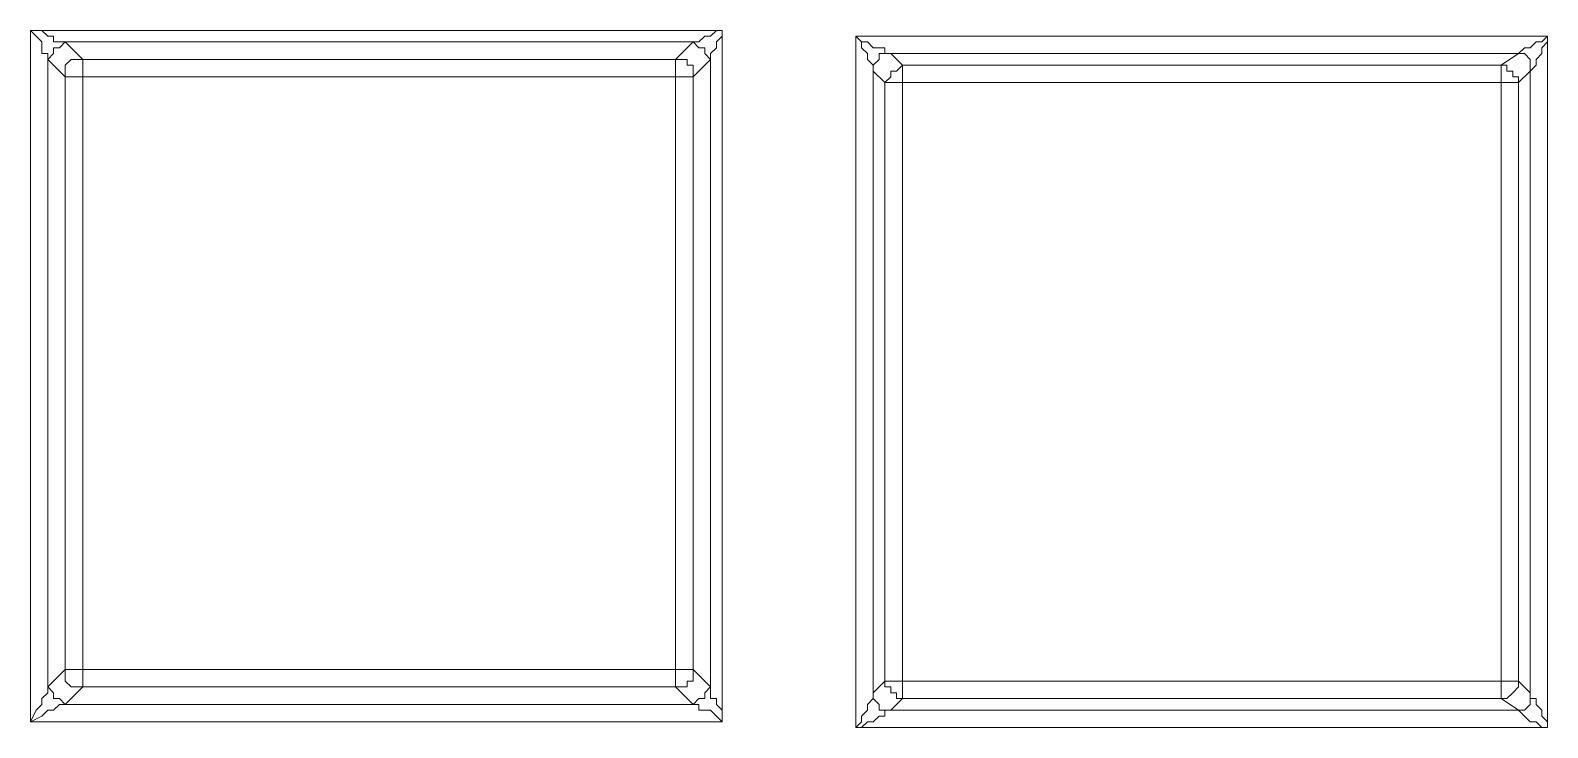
# Model space of a CAD drawing. Header units: centimetres. Extents: x -12.2 to 12.2, y -6.1 to 6.1.
# Drawn here: x -5.472 to -4.551, y -5.219 to -4.796 of the extents above; entities that cross this region are included whole.
import ezdxf

# ---------------------------------------------------------------- set-up
doc = ezdxf.new("R2010")
doc.units = ezdxf.units.CM
doc.header["$MEASUREMENT"] = 0
doc.layers.add('Camada 1', color=7, linetype='Continuous')

msp = doc.modelspace()

# ---------------------------------------------------------------- linework, layer by layer
at = {"layer": 'Camada 1', "lineweight": 9}
for points in [[(-5.47223, -4.79609), (-5.47223, -4.79609), (-5.05242, -4.79609), (-5.05242, -4.79609)], [(-5.47223, -5.2159), (-5.47223, -5.2159), (-5.47223, -4.79609), (-5.47223, -4.79609)], [(-5.05242, -4.79609), (-5.05242, -4.79609), (-5.05242, -5.2159), (-5.05242, -5.2159)], [(-5.07006, -4.80315), (-5.07006, -4.80315), (-5.45106, -4.80315), (-5.45106, -4.80315)], [(-5.45106, -4.80315), (-5.45106, -4.80315), (-5.44048, -4.81373), (-5.44048, -4.81373)], [(-5.08065, -4.81373), (-5.08065, -4.81373), (-5.07006, -4.80315), (-5.07006, -4.80315)], [(-4.97129, -4.79962), (-4.97129, -4.79962), (-4.55148, -4.79962), (-4.55148, -4.79962)], [(-4.97129, -5.21942), (-4.97129, -5.21942), (-4.97129, -4.79962), (-4.97129, -4.79962)], [(-4.55148, -4.79962), (-4.55148, -4.79962), (-4.55148, -5.21942), (-4.55148, -5.21942)], [(-5.46165, -4.81373), (-5.46165, -4.81373), (-5.46165, -5.19473), (-5.46165, -5.19473)], [(-5.45106, -4.82431), (-5.45106, -4.82431), (-5.46165, -4.81373), (-5.46165, -4.81373)], [(-5.44048, -4.81373), (-5.44048, -4.81373), (-5.08065, -4.81373), (-5.08065, -4.81373)], [(-5.05948, -4.81373), (-5.05948, -4.81373), (-5.07006, -4.82431), (-5.07006, -4.82431)], [(-5.05948, -5.19473), (-5.05948, -5.19473), (-5.05948, -4.81373), (-5.05948, -4.81373)], [(-4.56912, -4.8102), (-4.56912, -4.8102), (-4.95012, -4.8102), (-4.95012, -4.8102)], [(-4.95012, -4.8102), (-4.95012, -4.8102), (-4.94306, -4.81726), (-4.94306, -4.81726)], [(-4.5797, -4.81726), (-4.5797, -4.81726), (-4.56912, -4.8102), (-4.56912, -4.8102)], [(-5.45106, -5.18414), (-5.45106, -5.18414), (-5.45106, -4.82431), (-5.45106, -4.82431)], [(-5.08065, -4.82431), (-5.08065, -4.82431), (-5.44048, -4.82431), (-5.44048, -4.82431)], [(-5.44048, -4.82431), (-5.44048, -4.82431), (-5.44048, -5.18414), (-5.44048, -5.18414)], [(-5.08065, -5.18414), (-5.08065, -5.18414), (-5.08065, -4.82431), (-5.08065, -4.82431)], [(-5.07006, -4.82431), (-5.07006, -4.82431), (-5.07006, -5.18414), (-5.07006, -5.18414)], [(-4.9607, -4.82078), (-4.9607, -4.82078), (-4.9607, -5.19826), (-4.9607, -5.19826)], [(-4.95365, -4.82784), (-4.95365, -4.82784), (-4.9607, -4.82078), (-4.9607, -4.82078)], [(-4.94306, -4.81726), (-4.94306, -4.81726), (-4.5797, -4.81726), (-4.5797, -4.81726)], [(-4.56206, -4.82078), (-4.56206, -4.82078), (-4.56912, -4.82784), (-4.56912, -4.82784)], [(-4.56206, -5.19826), (-4.56206, -5.19826), (-4.56206, -4.82078), (-4.56206, -4.82078)], [(-4.95365, -5.1912), (-4.95365, -5.1912), (-4.95365, -4.82784), (-4.95365, -4.82784)], [(-4.94306, -4.82784), (-4.94306, -4.82784), (-4.94306, -5.1912), (-4.94306, -5.1912)], [(-4.5797, -4.82784), (-4.5797, -4.82784), (-4.94306, -4.82784), (-4.94306, -4.82784)], [(-4.5797, -5.1912), (-4.5797, -5.1912), (-4.5797, -4.82784), (-4.5797, -4.82784)], [(-4.56912, -4.82784), (-4.56912, -4.82784), (-4.56912, -5.1912), (-4.56912, -5.1912)], [(-5.46165, -5.19473), (-5.46165, -5.19473), (-5.45106, -5.18414), (-5.45106, -5.18414)], [(-5.44048, -5.18414), (-5.44048, -5.18414), (-5.08065, -5.18414), (-5.08065, -5.18414)], [(-5.07006, -5.18414), (-5.07006, -5.18414), (-5.05948, -5.19473), (-5.05948, -5.19473)], [(-4.9607, -5.19826), (-4.9607, -5.19826), (-4.95365, -5.1912), (-4.95365, -5.1912)], [(-4.94306, -5.1912), (-4.94306, -5.1912), (-4.5797, -5.1912), (-4.5797, -5.1912)], [(-4.56912, -5.1912), (-4.56912, -5.1912), (-4.56206, -5.19826), (-4.56206, -5.19826)], [(-5.44048, -5.19473), (-5.44048, -5.19473), (-5.45106, -5.20531), (-5.45106, -5.20531)], [(-5.08065, -5.19473), (-5.08065, -5.19473), (-5.44048, -5.19473), (-5.44048, -5.19473)], [(-5.07006, -5.20531), (-5.07006, -5.20531), (-5.08065, -5.19473), (-5.08065, -5.19473)], [(-4.94306, -5.20178), (-4.94306, -5.20178), (-4.95012, -5.20884), (-4.95012, -5.20884)], [(-4.5797, -5.20178), (-4.5797, -5.20178), (-4.94306, -5.20178), (-4.94306, -5.20178)], [(-4.56912, -5.20884), (-4.56912, -5.20884), (-4.5797, -5.20178), (-4.5797, -5.20178)], [(-5.45106, -5.20531), (-5.45106, -5.20531), (-5.07006, -5.20531), (-5.07006, -5.20531)], [(-4.95012, -5.20884), (-4.95012, -5.20884), (-4.56912, -5.20884), (-4.56912, -5.20884)], [(-5.05242, -5.2159), (-5.05242, -5.2159), (-5.47223, -5.2159), (-5.47223, -5.2159)], [(-4.55148, -5.21942), (-4.55148, -5.21942), (-4.97129, -5.21942), (-4.97129, -5.21942)]]:
    msp.add_open_spline(points, degree=3, dxfattribs=at)
for points, knots in [([(-5.46165, -4.81373), (-5.46165, -4.81373), (-5.46165, -4.81373), (-5.46165, -4.81373), (-5.46165, -4.81373), (-5.46165, -4.8102), (-5.46165, -4.8102), (-5.46165, -4.8102), (-5.46517, -4.8102), (-5.46517, -4.8102), (-5.46517, -4.8102), (-5.46517, -4.80667), (-5.46517, -4.80667), (-5.46517, -4.80667), (-5.46517, -4.80315), (-5.46517, -4.80315), (-5.46517, -4.80315), (-5.4687, -4.79962), (-5.4687, -4.79962), (-5.4687, -4.79962), (-5.47223, -4.79609), (-5.47223, -4.79609)], [0, 0, 0, 0, 0.142857, 0.142857, 0.142857, 0.285714, 0.285714, 0.285714, 0.428571, 0.428571, 0.428571, 0.571429, 0.571429, 0.571429, 0.714286, 0.714286, 0.714286, 0.857143, 0.857143, 0.857143, 1, 1, 1, 1]), ([(-5.47223, -4.79609), (-5.47223, -4.79609), (-5.46517, -4.79609), (-5.46517, -4.79609), (-5.46517, -4.79609), (-5.46165, -4.79962), (-5.46165, -4.79962), (-5.46165, -4.79962), (-5.45812, -4.79962), (-5.45812, -4.79962), (-5.45812, -4.79962), (-5.45812, -4.80315), (-5.45812, -4.80315), (-5.45812, -4.80315), (-5.45459, -4.80315), (-5.45459, -4.80315), (-5.45459, -4.80315), (-5.45106, -4.80315), (-5.45106, -4.80315)], [0, 0, 0, 0, 0.166667, 0.166667, 0.166667, 0.333333, 0.333333, 0.333333, 0.5, 0.5, 0.5, 0.666667, 0.666667, 0.666667, 0.833333, 0.833333, 0.833333, 1, 1, 1, 1]), ([(-5.07006, -4.80315), (-5.07006, -4.80315), (-5.07006, -4.80315), (-5.07006, -4.80315), (-5.07006, -4.80315), (-5.06654, -4.80315), (-5.06654, -4.80315), (-5.06654, -4.80315), (-5.06301, -4.79962), (-5.06301, -4.79962), (-5.06301, -4.79962), (-5.05948, -4.79962), (-5.05948, -4.79962), (-5.05948, -4.79962), (-5.05595, -4.79609), (-5.05595, -4.79609), (-5.05595, -4.79609), (-5.05242, -4.79609), (-5.05242, -4.79609)], [0, 0, 0, 0, 0.166667, 0.166667, 0.166667, 0.333333, 0.333333, 0.333333, 0.5, 0.5, 0.5, 0.666667, 0.666667, 0.666667, 0.833333, 0.833333, 0.833333, 1, 1, 1, 1]), ([(-5.05242, -4.79609), (-5.05242, -4.79609), (-5.05242, -4.79962), (-5.05242, -4.79962), (-5.05242, -4.79962), (-5.05595, -4.80315), (-5.05595, -4.80315), (-5.05595, -4.80315), (-5.05595, -4.80667), (-5.05595, -4.80667), (-5.05595, -4.80667), (-5.05948, -4.8102), (-5.05948, -4.8102), (-5.05948, -4.8102), (-5.05948, -4.81373), (-5.05948, -4.81373)], [0, 0, 0, 0, 0.2, 0.2, 0.2, 0.4, 0.4, 0.4, 0.6, 0.6, 0.6, 0.8, 0.8, 0.8, 1, 1, 1, 1]), ([(-5.45106, -4.80315), (-5.45106, -4.80315), (-5.45106, -4.80315), (-5.45106, -4.80315), (-5.45106, -4.80315), (-5.45459, -4.80667), (-5.45459, -4.80667), (-5.45459, -4.80667), (-5.45812, -4.80667), (-5.45812, -4.80667), (-5.45812, -4.80667), (-5.45812, -4.8102), (-5.45812, -4.8102), (-5.45812, -4.8102), (-5.46165, -4.81373), (-5.46165, -4.81373)], [0, 0, 0, 0, 0.2, 0.2, 0.2, 0.4, 0.4, 0.4, 0.6, 0.6, 0.6, 0.8, 0.8, 0.8, 1, 1, 1, 1]), ([(-5.07006, -4.80315), (-5.07006, -4.80315), (-5.07006, -4.80315), (-5.07006, -4.80315), (-5.07006, -4.80315), (-5.06654, -4.80667), (-5.06654, -4.80667), (-5.06654, -4.80667), (-5.06301, -4.80667), (-5.06301, -4.80667), (-5.06301, -4.80667), (-5.06301, -4.8102), (-5.06301, -4.8102), (-5.06301, -4.8102), (-5.05948, -4.81373), (-5.05948, -4.81373)], [0, 0, 0, 0, 0.2, 0.2, 0.2, 0.4, 0.4, 0.4, 0.6, 0.6, 0.6, 0.8, 0.8, 0.8, 1, 1, 1, 1]), ([(-4.9607, -4.82078), (-4.9607, -4.82078), (-4.9607, -4.82078), (-4.9607, -4.82078), (-4.9607, -4.82078), (-4.9607, -4.81726), (-4.9607, -4.81726), (-4.9607, -4.81726), (-4.96423, -4.81373), (-4.96423, -4.81373), (-4.96423, -4.81373), (-4.96423, -4.8102), (-4.96423, -4.8102), (-4.96423, -4.8102), (-4.96776, -4.80667), (-4.96776, -4.80667), (-4.96776, -4.80667), (-4.96776, -4.80315), (-4.96776, -4.80315), (-4.96776, -4.80315), (-4.97129, -4.79962), (-4.97129, -4.79962)], [0, 0, 0, 0, 0.142857, 0.142857, 0.142857, 0.285714, 0.285714, 0.285714, 0.428571, 0.428571, 0.428571, 0.571429, 0.571429, 0.571429, 0.714286, 0.714286, 0.714286, 0.857143, 0.857143, 0.857143, 1, 1, 1, 1]), ([(-4.97129, -4.79962), (-4.97129, -4.79962), (-4.96776, -4.80315), (-4.96776, -4.80315), (-4.96776, -4.80315), (-4.96423, -4.80315), (-4.96423, -4.80315), (-4.96423, -4.80315), (-4.9607, -4.80667), (-4.9607, -4.80667), (-4.9607, -4.80667), (-4.95717, -4.80667), (-4.95717, -4.80667), (-4.95717, -4.80667), (-4.95365, -4.80667), (-4.95365, -4.80667), (-4.95365, -4.80667), (-4.95365, -4.8102), (-4.95365, -4.8102), (-4.95365, -4.8102), (-4.95012, -4.8102), (-4.95012, -4.8102)], [0, 0, 0, 0, 0.142857, 0.142857, 0.142857, 0.285714, 0.285714, 0.285714, 0.428571, 0.428571, 0.428571, 0.571429, 0.571429, 0.571429, 0.714286, 0.714286, 0.714286, 0.857143, 0.857143, 0.857143, 1, 1, 1, 1]), ([(-4.56912, -4.8102), (-4.56912, -4.8102), (-4.56912, -4.8102), (-4.56912, -4.8102), (-4.56912, -4.8102), (-4.56559, -4.80667), (-4.56559, -4.80667), (-4.56559, -4.80667), (-4.56206, -4.80667), (-4.56206, -4.80667), (-4.56206, -4.80667), (-4.55854, -4.80315), (-4.55854, -4.80315), (-4.55854, -4.80315), (-4.55501, -4.80315), (-4.55501, -4.80315), (-4.55501, -4.80315), (-4.55148, -4.79962), (-4.55148, -4.79962)], [0, 0, 0, 0, 0.166667, 0.166667, 0.166667, 0.333333, 0.333333, 0.333333, 0.5, 0.5, 0.5, 0.666667, 0.666667, 0.666667, 0.833333, 0.833333, 0.833333, 1, 1, 1, 1]), ([(-4.55148, -4.79962), (-4.55148, -4.79962), (-4.55148, -4.80315), (-4.55148, -4.80315), (-4.55148, -4.80315), (-4.55501, -4.80667), (-4.55501, -4.80667), (-4.55501, -4.80667), (-4.55501, -4.8102), (-4.55501, -4.8102), (-4.55501, -4.8102), (-4.55854, -4.81373), (-4.55854, -4.81373), (-4.55854, -4.81373), (-4.55854, -4.81726), (-4.55854, -4.81726), (-4.55854, -4.81726), (-4.56206, -4.82078), (-4.56206, -4.82078)], [0, 0, 0, 0, 0.166667, 0.166667, 0.166667, 0.333333, 0.333333, 0.333333, 0.5, 0.5, 0.5, 0.666667, 0.666667, 0.666667, 0.833333, 0.833333, 0.833333, 1, 1, 1, 1]), ([(-5.44048, -4.81373), (-5.44048, -4.81373), (-5.44401, -4.81373), (-5.44401, -4.81373), (-5.44401, -4.81373), (-5.44754, -4.81373), (-5.44754, -4.81373), (-5.44754, -4.81373), (-5.45106, -4.81726), (-5.45106, -4.81726), (-5.45106, -4.81726), (-5.45106, -4.82078), (-5.45106, -4.82078), (-5.45106, -4.82078), (-5.45106, -4.82431), (-5.45106, -4.82431)], [0, 0, 0, 0, 0.2, 0.2, 0.2, 0.4, 0.4, 0.4, 0.6, 0.6, 0.6, 0.8, 0.8, 0.8, 1, 1, 1, 1]), ([(-5.44048, -4.81373), (-5.44048, -4.81373), (-5.44048, -4.81373), (-5.44048, -4.81373), (-5.44048, -4.81373), (-5.44048, -4.81726), (-5.44048, -4.81726), (-5.44048, -4.81726), (-5.44048, -4.82078), (-5.44048, -4.82078), (-5.44048, -4.82078), (-5.44048, -4.82431), (-5.44048, -4.82431)], [0, 0, 0, 0, 0.25, 0.25, 0.25, 0.5, 0.5, 0.5, 0.75, 0.75, 0.75, 1, 1, 1, 1]), ([(-5.08065, -4.81373), (-5.08065, -4.81373), (-5.07712, -4.81373), (-5.07712, -4.81373), (-5.07712, -4.81373), (-5.07359, -4.81373), (-5.07359, -4.81373), (-5.07359, -4.81373), (-5.07359, -4.81726), (-5.07359, -4.81726), (-5.07359, -4.81726), (-5.07006, -4.81726), (-5.07006, -4.81726), (-5.07006, -4.81726), (-5.07006, -4.82078), (-5.07006, -4.82078), (-5.07006, -4.82078), (-5.07006, -4.82431), (-5.07006, -4.82431)], [0, 0, 0, 0, 0.166667, 0.166667, 0.166667, 0.333333, 0.333333, 0.333333, 0.5, 0.5, 0.5, 0.666667, 0.666667, 0.666667, 0.833333, 0.833333, 0.833333, 1, 1, 1, 1]), ([(-5.08065, -4.81373), (-5.08065, -4.81373), (-5.08065, -4.81373), (-5.08065, -4.81373), (-5.08065, -4.81373), (-5.08065, -4.81726), (-5.08065, -4.81726), (-5.08065, -4.81726), (-5.08065, -4.82078), (-5.08065, -4.82078), (-5.08065, -4.82078), (-5.08065, -4.82431), (-5.08065, -4.82431)], [0, 0, 0, 0, 0.25, 0.25, 0.25, 0.5, 0.5, 0.5, 0.75, 0.75, 0.75, 1, 1, 1, 1]), ([(-4.95012, -4.8102), (-4.95012, -4.8102), (-4.95365, -4.8102), (-4.95365, -4.8102), (-4.95365, -4.8102), (-4.95717, -4.8102), (-4.95717, -4.8102), (-4.95717, -4.8102), (-4.95717, -4.81373), (-4.95717, -4.81373), (-4.95717, -4.81373), (-4.9607, -4.81726), (-4.9607, -4.81726), (-4.9607, -4.81726), (-4.9607, -4.82078), (-4.9607, -4.82078)], [0, 0, 0, 0, 0.2, 0.2, 0.2, 0.4, 0.4, 0.4, 0.6, 0.6, 0.6, 0.8, 0.8, 0.8, 1, 1, 1, 1]), ([(-4.56206, -4.82078), (-4.56206, -4.82078), (-4.56206, -4.81726), (-4.56206, -4.81726), (-4.56206, -4.81726), (-4.56206, -4.81373), (-4.56206, -4.81373), (-4.56206, -4.81373), (-4.56559, -4.8102), (-4.56559, -4.8102), (-4.56559, -4.8102), (-4.56912, -4.8102), (-4.56912, -4.8102)], [0, 0, 0, 0, 0.25, 0.25, 0.25, 0.5, 0.5, 0.5, 0.75, 0.75, 0.75, 1, 1, 1, 1]), ([(-5.45106, -4.82431), (-5.45106, -4.82431), (-5.45106, -4.82431), (-5.45106, -4.82431), (-5.45106, -4.82431), (-5.44754, -4.82431), (-5.44754, -4.82431), (-5.44754, -4.82431), (-5.44401, -4.82431), (-5.44401, -4.82431), (-5.44401, -4.82431), (-5.44048, -4.82431), (-5.44048, -4.82431)], [0, 0, 0, 0, 0.25, 0.25, 0.25, 0.5, 0.5, 0.5, 0.75, 0.75, 0.75, 1, 1, 1, 1]), ([(-5.08065, -4.82431), (-5.08065, -4.82431), (-5.07712, -4.82431), (-5.07712, -4.82431), (-5.07712, -4.82431), (-5.07359, -4.82431), (-5.07359, -4.82431), (-5.07359, -4.82431), (-5.07006, -4.82431), (-5.07006, -4.82431)], [0, 0, 0, 0, 0.333333, 0.333333, 0.333333, 0.666667, 0.666667, 0.666667, 1, 1, 1, 1]), ([(-4.94306, -4.81726), (-4.94306, -4.81726), (-4.94306, -4.81726), (-4.94306, -4.81726), (-4.94306, -4.81726), (-4.94659, -4.82078), (-4.94659, -4.82078), (-4.94659, -4.82078), (-4.95012, -4.82078), (-4.95012, -4.82078), (-4.95012, -4.82078), (-4.95012, -4.82431), (-4.95012, -4.82431), (-4.95012, -4.82431), (-4.95365, -4.82784), (-4.95365, -4.82784)], [0, 0, 0, 0, 0.2, 0.2, 0.2, 0.4, 0.4, 0.4, 0.6, 0.6, 0.6, 0.8, 0.8, 0.8, 1, 1, 1, 1]), ([(-4.94306, -4.81726), (-4.94306, -4.81726), (-4.94306, -4.81726), (-4.94306, -4.81726), (-4.94306, -4.81726), (-4.94306, -4.82078), (-4.94306, -4.82078), (-4.94306, -4.82078), (-4.94306, -4.82431), (-4.94306, -4.82431), (-4.94306, -4.82431), (-4.94306, -4.82784), (-4.94306, -4.82784)], [0, 0, 0, 0, 0.25, 0.25, 0.25, 0.5, 0.5, 0.5, 0.75, 0.75, 0.75, 1, 1, 1, 1]), ([(-4.56912, -4.82784), (-4.56912, -4.82784), (-4.56912, -4.82784), (-4.56912, -4.82784), (-4.56912, -4.82784), (-4.56912, -4.82431), (-4.56912, -4.82431), (-4.56912, -4.82431), (-4.57265, -4.82431), (-4.57265, -4.82431), (-4.57265, -4.82431), (-4.57265, -4.82078), (-4.57265, -4.82078), (-4.57265, -4.82078), (-4.57617, -4.82078), (-4.57617, -4.82078), (-4.57617, -4.82078), (-4.57617, -4.81726), (-4.57617, -4.81726), (-4.57617, -4.81726), (-4.5797, -4.81726), (-4.5797, -4.81726)], [0, 0, 0, 0, 0.142857, 0.142857, 0.142857, 0.285714, 0.285714, 0.285714, 0.428571, 0.428571, 0.428571, 0.571429, 0.571429, 0.571429, 0.714286, 0.714286, 0.714286, 0.857143, 0.857143, 0.857143, 1, 1, 1, 1]), ([(-4.5797, -4.81726), (-4.5797, -4.81726), (-4.5797, -4.81726), (-4.5797, -4.81726), (-4.5797, -4.81726), (-4.5797, -4.82078), (-4.5797, -4.82078), (-4.5797, -4.82078), (-4.5797, -4.82431), (-4.5797, -4.82431), (-4.5797, -4.82431), (-4.5797, -4.82784), (-4.5797, -4.82784)], [0, 0, 0, 0, 0.25, 0.25, 0.25, 0.5, 0.5, 0.5, 0.75, 0.75, 0.75, 1, 1, 1, 1]), ([(-4.94306, -4.82784), (-4.94306, -4.82784), (-4.94306, -4.82784), (-4.94306, -4.82784), (-4.94306, -4.82784), (-4.94659, -4.82784), (-4.94659, -4.82784), (-4.94659, -4.82784), (-4.95012, -4.82784), (-4.95012, -4.82784), (-4.95012, -4.82784), (-4.95365, -4.82784), (-4.95365, -4.82784)], [0, 0, 0, 0, 0.25, 0.25, 0.25, 0.5, 0.5, 0.5, 0.75, 0.75, 0.75, 1, 1, 1, 1]), ([(-4.56912, -4.82784), (-4.56912, -4.82784), (-4.56912, -4.82784), (-4.56912, -4.82784), (-4.56912, -4.82784), (-4.57265, -4.82784), (-4.57265, -4.82784), (-4.57265, -4.82784), (-4.57617, -4.82784), (-4.57617, -4.82784), (-4.57617, -4.82784), (-4.5797, -4.82784), (-4.5797, -4.82784)], [0, 0, 0, 0, 0.25, 0.25, 0.25, 0.5, 0.5, 0.5, 0.75, 0.75, 0.75, 1, 1, 1, 1]), ([(-5.45106, -5.18414), (-5.45106, -5.18414), (-5.45106, -5.18767), (-5.45106, -5.18767), (-5.45106, -5.18767), (-5.45106, -5.1912), (-5.45106, -5.1912), (-5.45106, -5.1912), (-5.44754, -5.19473), (-5.44754, -5.19473), (-5.44754, -5.19473), (-5.44401, -5.19473), (-5.44401, -5.19473), (-5.44401, -5.19473), (-5.44048, -5.19473), (-5.44048, -5.19473)], [0, 0, 0, 0, 0.2, 0.2, 0.2, 0.4, 0.4, 0.4, 0.6, 0.6, 0.6, 0.8, 0.8, 0.8, 1, 1, 1, 1]), ([(-5.45106, -5.18414), (-5.45106, -5.18414), (-5.45106, -5.18414), (-5.45106, -5.18414), (-5.45106, -5.18414), (-5.44754, -5.18414), (-5.44754, -5.18414), (-5.44754, -5.18414), (-5.44401, -5.18414), (-5.44401, -5.18414), (-5.44401, -5.18414), (-5.44048, -5.18414), (-5.44048, -5.18414)], [0, 0, 0, 0, 0.25, 0.25, 0.25, 0.5, 0.5, 0.5, 0.75, 0.75, 0.75, 1, 1, 1, 1]), ([(-5.44048, -5.18414), (-5.44048, -5.18414), (-5.44048, -5.18767), (-5.44048, -5.18767), (-5.44048, -5.18767), (-5.44048, -5.1912), (-5.44048, -5.1912), (-5.44048, -5.1912), (-5.44048, -5.19473), (-5.44048, -5.19473)], [0, 0, 0, 0, 0.333333, 0.333333, 0.333333, 0.666667, 0.666667, 0.666667, 1, 1, 1, 1]), ([(-5.08065, -5.19473), (-5.08065, -5.19473), (-5.07712, -5.19473), (-5.07712, -5.19473), (-5.07712, -5.19473), (-5.07359, -5.19473), (-5.07359, -5.19473), (-5.07359, -5.19473), (-5.07359, -5.1912), (-5.07359, -5.1912), (-5.07359, -5.1912), (-5.07006, -5.1912), (-5.07006, -5.1912), (-5.07006, -5.1912), (-5.07006, -5.18767), (-5.07006, -5.18767), (-5.07006, -5.18767), (-5.07006, -5.18414), (-5.07006, -5.18414)], [0, 0, 0, 0, 0.166667, 0.166667, 0.166667, 0.333333, 0.333333, 0.333333, 0.5, 0.5, 0.5, 0.666667, 0.666667, 0.666667, 0.833333, 0.833333, 0.833333, 1, 1, 1, 1]), ([(-5.08065, -5.18414), (-5.08065, -5.18414), (-5.08065, -5.18767), (-5.08065, -5.18767), (-5.08065, -5.18767), (-5.08065, -5.1912), (-5.08065, -5.1912), (-5.08065, -5.1912), (-5.08065, -5.19473), (-5.08065, -5.19473)], [0, 0, 0, 0, 0.333333, 0.333333, 0.333333, 0.666667, 0.666667, 0.666667, 1, 1, 1, 1]), ([(-5.08065, -5.18414), (-5.08065, -5.18414), (-5.07712, -5.18414), (-5.07712, -5.18414), (-5.07712, -5.18414), (-5.07359, -5.18414), (-5.07359, -5.18414), (-5.07359, -5.18414), (-5.07006, -5.18414), (-5.07006, -5.18414)], [0, 0, 0, 0, 0.333333, 0.333333, 0.333333, 0.666667, 0.666667, 0.666667, 1, 1, 1, 1]), ([(-4.95365, -5.1912), (-4.95365, -5.1912), (-4.95365, -5.19473), (-4.95365, -5.19473), (-4.95365, -5.19473), (-4.95012, -5.19473), (-4.95012, -5.19473), (-4.95012, -5.19473), (-4.95012, -5.19826), (-4.95012, -5.19826), (-4.95012, -5.19826), (-4.94659, -5.19826), (-4.94659, -5.19826), (-4.94659, -5.19826), (-4.94659, -5.20178), (-4.94659, -5.20178), (-4.94659, -5.20178), (-4.94306, -5.20178), (-4.94306, -5.20178)], [0, 0, 0, 0, 0.166667, 0.166667, 0.166667, 0.333333, 0.333333, 0.333333, 0.5, 0.5, 0.5, 0.666667, 0.666667, 0.666667, 0.833333, 0.833333, 0.833333, 1, 1, 1, 1]), ([(-4.94306, -5.1912), (-4.94306, -5.1912), (-4.94306, -5.1912), (-4.94306, -5.1912), (-4.94306, -5.1912), (-4.94659, -5.1912), (-4.94659, -5.1912), (-4.94659, -5.1912), (-4.95012, -5.1912), (-4.95012, -5.1912), (-4.95012, -5.1912), (-4.95365, -5.1912), (-4.95365, -5.1912)], [0, 0, 0, 0, 0.25, 0.25, 0.25, 0.5, 0.5, 0.5, 0.75, 0.75, 0.75, 1, 1, 1, 1]), ([(-4.94306, -5.1912), (-4.94306, -5.1912), (-4.94306, -5.19473), (-4.94306, -5.19473), (-4.94306, -5.19473), (-4.94306, -5.19826), (-4.94306, -5.19826), (-4.94306, -5.19826), (-4.94306, -5.20178), (-4.94306, -5.20178)], [0, 0, 0, 0, 0.333333, 0.333333, 0.333333, 0.666667, 0.666667, 0.666667, 1, 1, 1, 1]), ([(-4.56912, -5.1912), (-4.56912, -5.1912), (-4.56912, -5.19473), (-4.56912, -5.19473), (-4.56912, -5.19473), (-4.57265, -5.19826), (-4.57265, -5.19826), (-4.57265, -5.19826), (-4.57617, -5.20178), (-4.57617, -5.20178), (-4.57617, -5.20178), (-4.5797, -5.20178), (-4.5797, -5.20178)], [0, 0, 0, 0, 0.25, 0.25, 0.25, 0.5, 0.5, 0.5, 0.75, 0.75, 0.75, 1, 1, 1, 1]), ([(-4.5797, -5.1912), (-4.5797, -5.1912), (-4.5797, -5.19473), (-4.5797, -5.19473), (-4.5797, -5.19473), (-4.5797, -5.19826), (-4.5797, -5.19826), (-4.5797, -5.19826), (-4.5797, -5.20178), (-4.5797, -5.20178)], [0, 0, 0, 0, 0.333333, 0.333333, 0.333333, 0.666667, 0.666667, 0.666667, 1, 1, 1, 1]), ([(-4.56912, -5.1912), (-4.56912, -5.1912), (-4.56912, -5.1912), (-4.56912, -5.1912), (-4.56912, -5.1912), (-4.57265, -5.1912), (-4.57265, -5.1912), (-4.57265, -5.1912), (-4.57617, -5.1912), (-4.57617, -5.1912), (-4.57617, -5.1912), (-4.5797, -5.1912), (-4.5797, -5.1912)], [0, 0, 0, 0, 0.25, 0.25, 0.25, 0.5, 0.5, 0.5, 0.75, 0.75, 0.75, 1, 1, 1, 1]), ([(-5.47223, -5.2159), (-5.47223, -5.2159), (-5.4687, -5.20884), (-5.4687, -5.20884), (-5.4687, -5.20884), (-5.46517, -5.20531), (-5.46517, -5.20531), (-5.46517, -5.20531), (-5.46517, -5.20178), (-5.46517, -5.20178), (-5.46517, -5.20178), (-5.46165, -5.19826), (-5.46165, -5.19826), (-5.46165, -5.19826), (-5.46165, -5.19473), (-5.46165, -5.19473)], [0, 0, 0, 0, 0.2, 0.2, 0.2, 0.4, 0.4, 0.4, 0.6, 0.6, 0.6, 0.8, 0.8, 0.8, 1, 1, 1, 1]), ([(-5.46165, -5.19473), (-5.46165, -5.19473), (-5.46165, -5.19473), (-5.46165, -5.19473), (-5.46165, -5.19473), (-5.45812, -5.19826), (-5.45812, -5.19826), (-5.45812, -5.19826), (-5.45812, -5.20178), (-5.45812, -5.20178), (-5.45812, -5.20178), (-5.45459, -5.20178), (-5.45459, -5.20178), (-5.45459, -5.20178), (-5.45106, -5.20531), (-5.45106, -5.20531)], [0, 0, 0, 0, 0.2, 0.2, 0.2, 0.4, 0.4, 0.4, 0.6, 0.6, 0.6, 0.8, 0.8, 0.8, 1, 1, 1, 1]), ([(-5.07006, -5.20531), (-5.07006, -5.20531), (-5.07006, -5.20531), (-5.07006, -5.20531), (-5.07006, -5.20531), (-5.06654, -5.20178), (-5.06654, -5.20178), (-5.06654, -5.20178), (-5.06301, -5.20178), (-5.06301, -5.20178), (-5.06301, -5.20178), (-5.06301, -5.19826), (-5.06301, -5.19826), (-5.06301, -5.19826), (-5.05948, -5.19473), (-5.05948, -5.19473)], [0, 0, 0, 0, 0.2, 0.2, 0.2, 0.4, 0.4, 0.4, 0.6, 0.6, 0.6, 0.8, 0.8, 0.8, 1, 1, 1, 1]), ([(-5.05948, -5.19473), (-5.05948, -5.19473), (-5.05948, -5.19473), (-5.05948, -5.19473), (-5.05948, -5.19473), (-5.05948, -5.19826), (-5.05948, -5.19826), (-5.05948, -5.19826), (-5.05948, -5.20178), (-5.05948, -5.20178), (-5.05948, -5.20178), (-5.05595, -5.20178), (-5.05595, -5.20178), (-5.05595, -5.20178), (-5.05595, -5.20531), (-5.05595, -5.20531), (-5.05595, -5.20531), (-5.05242, -5.20884), (-5.05242, -5.20884), (-5.05242, -5.20884), (-5.05242, -5.2159), (-5.05242, -5.2159)], [0, 0, 0, 0, 0.142857, 0.142857, 0.142857, 0.285714, 0.285714, 0.285714, 0.428571, 0.428571, 0.428571, 0.571429, 0.571429, 0.571429, 0.714286, 0.714286, 0.714286, 0.857143, 0.857143, 0.857143, 1, 1, 1, 1]), ([(-4.97129, -5.21942), (-4.97129, -5.21942), (-4.96776, -5.2159), (-4.96776, -5.2159), (-4.96776, -5.2159), (-4.96776, -5.21237), (-4.96776, -5.21237), (-4.96776, -5.21237), (-4.96423, -5.20884), (-4.96423, -5.20884), (-4.96423, -5.20884), (-4.96423, -5.20531), (-4.96423, -5.20531), (-4.96423, -5.20531), (-4.9607, -5.20178), (-4.9607, -5.20178), (-4.9607, -5.20178), (-4.9607, -5.19826), (-4.9607, -5.19826)], [0, 0, 0, 0, 0.166667, 0.166667, 0.166667, 0.333333, 0.333333, 0.333333, 0.5, 0.5, 0.5, 0.666667, 0.666667, 0.666667, 0.833333, 0.833333, 0.833333, 1, 1, 1, 1]), ([(-4.9607, -5.19826), (-4.9607, -5.19826), (-4.9607, -5.20178), (-4.9607, -5.20178), (-4.9607, -5.20178), (-4.95717, -5.20531), (-4.95717, -5.20531), (-4.95717, -5.20531), (-4.95717, -5.20884), (-4.95717, -5.20884), (-4.95717, -5.20884), (-4.95365, -5.20884), (-4.95365, -5.20884), (-4.95365, -5.20884), (-4.95012, -5.20884), (-4.95012, -5.20884)], [0, 0, 0, 0, 0.2, 0.2, 0.2, 0.4, 0.4, 0.4, 0.6, 0.6, 0.6, 0.8, 0.8, 0.8, 1, 1, 1, 1]), ([(-4.56206, -5.19826), (-4.56206, -5.19826), (-4.56206, -5.20178), (-4.56206, -5.20178), (-4.56206, -5.20178), (-4.56206, -5.20531), (-4.56206, -5.20531), (-4.56206, -5.20531), (-4.56559, -5.20884), (-4.56559, -5.20884), (-4.56559, -5.20884), (-4.56912, -5.20884), (-4.56912, -5.20884)], [0, 0, 0, 0, 0.25, 0.25, 0.25, 0.5, 0.5, 0.5, 0.75, 0.75, 0.75, 1, 1, 1, 1]), ([(-4.56206, -5.19826), (-4.56206, -5.19826), (-4.56206, -5.20178), (-4.56206, -5.20178), (-4.56206, -5.20178), (-4.55854, -5.20178), (-4.55854, -5.20178), (-4.55854, -5.20178), (-4.55854, -5.20531), (-4.55854, -5.20531), (-4.55854, -5.20531), (-4.55501, -5.20884), (-4.55501, -5.20884), (-4.55501, -5.20884), (-4.55501, -5.21237), (-4.55501, -5.21237), (-4.55501, -5.21237), (-4.55148, -5.2159), (-4.55148, -5.2159), (-4.55148, -5.2159), (-4.55148, -5.21942), (-4.55148, -5.21942)], [0, 0, 0, 0, 0.142857, 0.142857, 0.142857, 0.285714, 0.285714, 0.285714, 0.428571, 0.428571, 0.428571, 0.571429, 0.571429, 0.571429, 0.714286, 0.714286, 0.714286, 0.857143, 0.857143, 0.857143, 1, 1, 1, 1]), ([(-5.45106, -5.20531), (-5.45106, -5.20531), (-5.45106, -5.20531), (-5.45106, -5.20531), (-5.45106, -5.20531), (-5.45459, -5.20531), (-5.45459, -5.20531), (-5.45459, -5.20531), (-5.45812, -5.20884), (-5.45812, -5.20884), (-5.45812, -5.20884), (-5.46165, -5.20884), (-5.46165, -5.20884), (-5.46165, -5.20884), (-5.46517, -5.21237), (-5.46517, -5.21237), (-5.46517, -5.21237), (-5.47223, -5.2159), (-5.47223, -5.2159)], [0, 0, 0, 0, 0.166667, 0.166667, 0.166667, 0.333333, 0.333333, 0.333333, 0.5, 0.5, 0.5, 0.666667, 0.666667, 0.666667, 0.833333, 0.833333, 0.833333, 1, 1, 1, 1]), ([(-5.05242, -5.2159), (-5.05242, -5.2159), (-5.05595, -5.21237), (-5.05595, -5.21237), (-5.05595, -5.21237), (-5.05948, -5.20884), (-5.05948, -5.20884), (-5.05948, -5.20884), (-5.06301, -5.20884), (-5.06301, -5.20884), (-5.06301, -5.20884), (-5.06654, -5.20884), (-5.06654, -5.20884), (-5.06654, -5.20884), (-5.06654, -5.20531), (-5.06654, -5.20531), (-5.06654, -5.20531), (-5.07006, -5.20531), (-5.07006, -5.20531)], [0, 0, 0, 0, 0.166667, 0.166667, 0.166667, 0.333333, 0.333333, 0.333333, 0.5, 0.5, 0.5, 0.666667, 0.666667, 0.666667, 0.833333, 0.833333, 0.833333, 1, 1, 1, 1]), ([(-4.95012, -5.20884), (-4.95012, -5.20884), (-4.95012, -5.20884), (-4.95012, -5.20884), (-4.95012, -5.20884), (-4.95365, -5.20884), (-4.95365, -5.20884), (-4.95365, -5.20884), (-4.95365, -5.21237), (-4.95365, -5.21237), (-4.95365, -5.21237), (-4.95717, -5.21237), (-4.95717, -5.21237), (-4.95717, -5.21237), (-4.9607, -5.2159), (-4.9607, -5.2159), (-4.9607, -5.2159), (-4.96423, -5.2159), (-4.96423, -5.2159), (-4.96423, -5.2159), (-4.96776, -5.21942), (-4.96776, -5.21942), (-4.96776, -5.21942), (-4.97129, -5.21942), (-4.97129, -5.21942)], [0, 0, 0, 0, 0.125, 0.125, 0.125, 0.25, 0.25, 0.25, 0.375, 0.375, 0.375, 0.5, 0.5, 0.5, 0.625, 0.625, 0.625, 0.75, 0.75, 0.75, 0.875, 0.875, 0.875, 1, 1, 1, 1]), ([(-4.55148, -5.21942), (-4.55148, -5.21942), (-4.55501, -5.21942), (-4.55501, -5.21942), (-4.55501, -5.21942), (-4.55854, -5.2159), (-4.55854, -5.2159), (-4.55854, -5.2159), (-4.56206, -5.2159), (-4.56206, -5.2159), (-4.56206, -5.2159), (-4.56559, -5.21237), (-4.56559, -5.21237), (-4.56559, -5.21237), (-4.56912, -5.20884), (-4.56912, -5.20884)], [0, 0, 0, 0, 0.2, 0.2, 0.2, 0.4, 0.4, 0.4, 0.6, 0.6, 0.6, 0.8, 0.8, 0.8, 1, 1, 1, 1])]:
    msp.add_open_spline(points, degree=3, knots=knots, dxfattribs=at)

doc.saveas('drawing.dxf')
